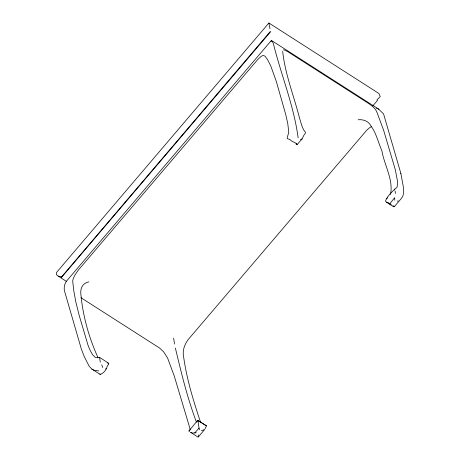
<?xml version="1.0" encoding="UTF-8"?>
<svg xmlns="http://www.w3.org/2000/svg" width="460" height="460" viewBox="0 0 460 460"><rect width="100%" height="100%" fill="white"/><g stroke="black" fill="none" stroke-linecap="round" stroke-linejoin="round"><path stroke-width="0.69" d="M271.112 41.733L271.383 40.486M198.628 434.918L198.323 436.96L197.857 437L190.584 432.296L192.366 433.067L196.334 432.774M282.681 51.37C285.119 74.382 293.992 96.082 299.609 118.433C301.237 123.142 302.007 128.432 305.434 132.273L305.474 133.124L304.215 134.642L302.042 138.966L297.166 144.526C295.51 141.962 291.87 142.146 290.064 139.621L287.511 138.73L287.138 137.914L288.788 132.25L287.747 123.418L285.666 114.275L276.322 81.472L270.79 65.987L267.507 59.576L265.063 56.183L263.166 55.401L261.251 56.315L257.887 59.351L78.378 270.043L75.009 274.907L73.284 278.455L72.686 281.077L73.778 290.645L75.768 301.708L79.287 315.744L88.004 345.161L89.965 350.008L92.523 354.648L95.323 357.426L96.427 357.702L99.601 357.362L108.727 363.354L108.652 364.331L107.272 366.01C106.72 369.679 103.632 373.135 100.297 374.486L91.873 369.092L89.257 366.396L84.278 356.695L81.27 348.784L64.308 290.294C63.865 286.908 64.688 283.124 67.022 280.531L271.135 40.75M390.5 194.471C393.576 179.595 384.29 165.243 381.926 150.914C378.281 142.537 376.355 133.262 370.858 125.793C368.477 121.02 363.181 119.243 358.15 119.761M197.449 421.274L197.668 420.331L206.477 425.845L205.131 428.709M283.245 49.835L285.068 50.163L287.511 51.508L368.201 103.207C371.438 105.495 374.946 107.853 376.671 111.567L383.6 130.197L395.307 169.717L397.405 180.648L397.566 183.609L397.066 187.26C392.627 191.038 387.774 195.454 385.445 200.974L386.486 202.239L393.76 206.833L394.461 206.511L401.471 198.323L402.891 196.052L403.587 193.085L403.247 186.294L400.821 173.253L383.582 113.988L378.793 109.215L271.688 40.601L273.338 43.453C281.094 75.009 293.905 105.558 298.132 137.931M61.634 276.839L61.186 277.765L270.457 31.93L270.302 31.493L61.634 276.839L58.293 276.167L56.413 274.706L56.471 272.538L268.893 23L378.89 93.478L380.247 96.606L376.93 99.941L377.47 100.435L372.813 105.903M386.486 202.239L387.97 202.377L389.718 203.895L394.657 197.679L394.795 200.284M189.353 431.325L188.933 430.945L197.668 420.331L206.477 425.845M198.323 436.96L204.729 429.427L201.417 430.727M194.798 432.871L199.036 428.11L197.927 420.595M386.245 198.806L387.567 197.811M371.76 126.534L370.041 127.38L366.873 130.042L188.192 339.566C184.558 344.494 182.171 350.779 183.638 356.931C186.771 379.327 193.505 401.126 200.646 422.504M105.455 368.978L106.622 368.489M88.849 281.848C82.179 283.222 79.936 288.938 80.983 295.262C83.041 316.658 89.079 337.997 97.963 357.5M394.461 206.511L394.019 206.678L393.07 205.585M397.221 201.204L398.228 200.876M300.374 139.46L302.042 138.966M188.933 430.945L189.531 430.911L190.112 429.755L189.744 427.742L174.282 376.084L167.595 358.018L163.576 351.768L159.706 348.128L80.954 297.706M98.791 370.95L94.306 370.288L91.873 369.092M297.166 144.526L296.332 143.934L296.171 144.285L296.119 143.669M389.718 203.895L391.362 204.384M107.531 362.98L108.727 363.354M376.355 108.146L378.793 109.215M58.293 276.167L66.711 281.583M99.803 373.836L100.297 374.486M196.489 422.205C187.387 398.21 181.355 373.008 175.369 348.042M101.718 364.826L102.77 367.511M199.036 428.11L199.473 429.732M400.821 173.253L400.913 173.604M268.893 23L269.997 28.692M394.553 189.043L394.76 190.026M173.604 338.083L174.558 344.074M100.263 362.181L99.601 357.362M395.14 191.084L395.404 193.522"/></g></svg>
